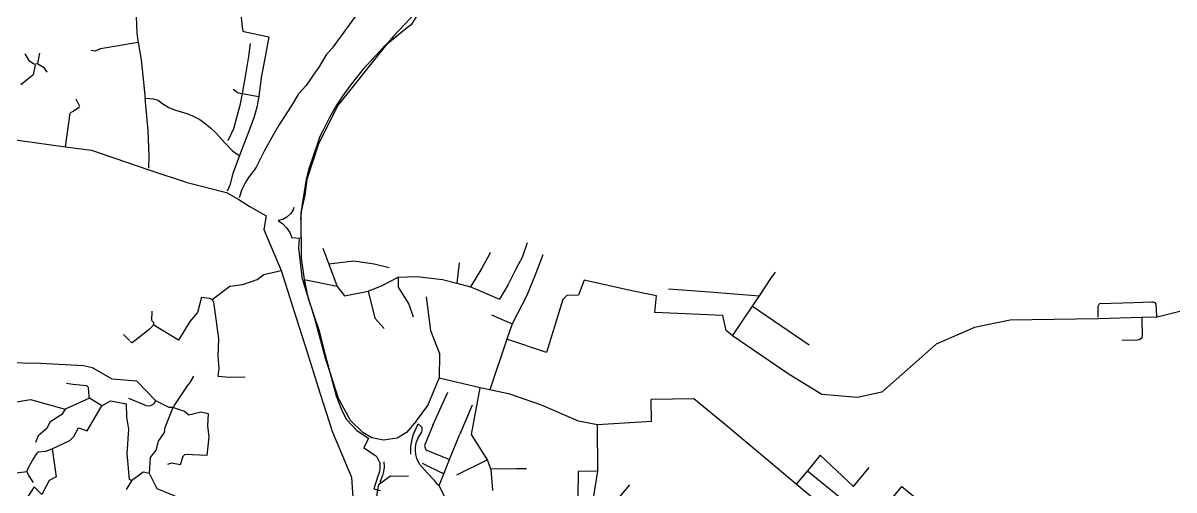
# Model space of a CAD drawing. Header units: metres. Extents: x 432891 to 477890, y 2556094 to 2581523.
# Drawn here: x 449231 to 452058, y 2570056 to 2571202 of the extents above; entities that cross this region are included whole.
import ezdxf

# ---------------------------------------------------------------- set-up
doc = ezdxf.new("R2010")
doc.units = ezdxf.units.M
for name, color, linetype in [('W10_MAIN_PIPE', 1, 'Continuous'), ('W10_PIPE_DN200', 8, 'Continuous'), ('W10_PIPE_DN500_800', 30, 'Continuous'), ('W10_PIPE_DN900_1200', 1, 'Continuous')]:
    doc.layers.add(name, color=color, linetype=linetype)

msp = doc.modelspace()

# ---------------------------------------------------------------- linework, layer by layer
at = {"layer": 'W10_MAIN_PIPE'}
for points in [[(450318.2, 2571328.8), (450315.9, 2571328), (450294.2, 2571320), (450263.8, 2571294.6), (450250, 2571281.4), (450235.9, 2571267.9), (450208.4, 2571236.6), (450184.6, 2571197.7), (450171.7, 2571187.9)], [(450171.7, 2571187.9), (450117.6, 2571144.3), (450065.8, 2571088), (450034.6, 2571049.4), (450015.8, 2571022.7), (450001, 2571000.5), (449983.5, 2570970.2), (449967.2, 2570937.7), (449960.2, 2570923.9), (449953.4, 2570904.5), (449932.7, 2570844.6), (449926.1, 2570819.4)], [(449926.1, 2570819.4), (449916.2, 2570751.6), (449913.4, 2570729.2), (449914.1, 2570625.2), (449921.2, 2570573.4), (449930.8, 2570528.2), (449957.8, 2570448.8), (449973.5, 2570387.5), (450000.5, 2570286.7), (450012, 2570257.7), (450016.2, 2570246.1), (450025.6, 2570228.8), (450051.2, 2570201.6), (450079.7, 2570183.5)], [(450079.7, 2570183.5), (450068.3, 2570159.2)], [(450068.3, 2570159.2), (450097.1, 2570140.2), (450099.7, 2570137.1), (450101.8, 2570134.1), (450103.7, 2570131), (450105.3, 2570127.8), (450106.8, 2570124.5), (450107.3, 2570123), (450107.5, 2570121.1), (450107.8, 2570116.6), (450107.8, 2570112.1), (450107.5, 2570107.6), (450106.8, 2570103.1), (450105.8, 2570098.7), (450104.5, 2570094.3), (450102.8, 2570089.9), (450092.7, 2570058.9), (450108.2, 2570054.5)]]:
    msp.add_lwpolyline(points, dxfattribs=at)
at = {"layer": 'W10_PIPE_DN200'}
for points in [[(450221.7, 2571490.8), (450165.9, 2571425.1), (450160, 2571417.1), (450143.8, 2571391.3), (450131.1, 2571368.4), (450123, 2571351.4), (450099.9, 2571302.3), (450080.3, 2571264.8), (449990.3, 2571140.4), (449975.7, 2571124.6), (449956.9, 2571092.8), (449951.1, 2571085.3), (449926.6, 2571049.2), (449907.8, 2571028.4), (449889.6, 2570998.1)], [(450253.3, 2571284.6), (450250, 2571281.4), (450235.9, 2571267.9), (450208.4, 2571236.6), (450184.6, 2571197.7), (450171.7, 2571187.9)], [(449509.2, 2571251.1), (449508.7, 2571217.8), (449510.9, 2571178), (449513.2, 2571158.9), (449513.8, 2571155)], [(449765.1, 2571231.4), (449769.7, 2571192), (449771.3, 2571183.7), (449773.1, 2571181.8), (449834.5, 2571168.8)], [(450171.7, 2571187.9), (450124, 2571149.5)], [(449513.8, 2571155), (449421.6, 2571139.4)], [(449513.8, 2571155), (449521.1, 2571112.2), (449531.3, 2571017.8)], [(449789, 2571152.2), (449785, 2571120), (449778.6, 2571080.6), (449768.9, 2571029.3)], [(449834.5, 2571168.8), (449822.9, 2571102), (449816.3, 2571068.5), (449810.1, 2571022)], [(449235.6, 2571127.2), (449245.6, 2571110.2), (449259.6, 2571101.2)], [(449271.6, 2571128.2), (449266.6, 2571103.2)], [(449420.6, 2571139.2), (449408.6, 2571133.2), (449398.6, 2571135.2)], [(449260.6, 2571100.2), (449255.6, 2571075.2)], [(449265.6, 2571102.2), (449261.6, 2571101.2)], [(449267.6, 2571102.2), (449281.6, 2571094.2), (449289.6, 2571082.2)], [(449254.8, 2571074.6), (449225.3, 2571050.3)], [(449747.6, 2571040.4), (449756.8, 2571032.6), (449759.6, 2571031.1), (449768.9, 2571029.3)], [(449360.6, 2571016.2), (449369.6, 2570998.2)], [(449531.3, 2571017.8), (449551.7, 2571016.7), (449562.7, 2571012.9)], [(449540.1, 2570845.9), (449541.2, 2570875.7), (449538.6, 2570938.2), (449531.3, 2571017.8)], [(449562.7, 2571012.9), (449571.9, 2571005.6), (449589.1, 2570995.4), (449602.9, 2570989.3), (449636.1, 2570979.3), (449647.3, 2570974.7), (449665.7, 2570965.2), (449678.8, 2570955.6), (449691.3, 2570945.3), (449705.7, 2570931.7), (449726.5, 2570908), (449744.5, 2570889.7), (449754.7, 2570881.7), (449762.5, 2570877.5)], [(449768.9, 2571029.3), (449763.2, 2571000), (449748.1, 2570942.9), (449733.8, 2570913)], [(449810.1, 2571022), (449805.4, 2570995.5), (449798.7, 2570971.9), (449787.3, 2570940.8), (449762.5, 2570877.5)], [(449768.9, 2571029.3), (449810.1, 2571022)], [(449335.2, 2570898.8), (449346.5, 2570981.3)], [(449369.6, 2570996.2), (449354.6, 2570985.2), (449346.6, 2570982.2)], [(449889.6, 2570998.1), (449859.6, 2570951.6), (449847, 2570930.1), (449823.5, 2570888.1), (449803.7, 2570848.4), (449798.7, 2570840.8), (449784.5, 2570823.3), (449779.3, 2570814.3), (449768.8, 2570793.7), (449762.2, 2570773.4)], [(449762.5, 2570877.5), (449746.5, 2570833.2), (449739.1, 2570804.7), (449732.4, 2570789.7)], [(449926.1, 2570819.4), (449916.2, 2570751.6), (449913.4, 2570729.2), (449913.5, 2570719)], [(452803.2, 2570742.8), (452665.9, 2570784.8), (452394.2, 2570717), (452246.8, 2570718), (452085.3, 2570497.1), (452016.4, 2570480)], [(449896.5, 2570749.3), (449894.3, 2570743.9), (449887.9, 2570734), (449879.3, 2570726), (449869.1, 2570720.4), (449857.7, 2570717.4)], [(449857.7, 2570717.4), (449868.9, 2570709.3), (449878.4, 2570699.3), (449886.1, 2570687.8), (449891.6, 2570675.1)], [(449910.1, 2570673.7), (449891.6, 2570675.1)], [(449917.7, 2570573.1), (449908.3, 2570649.3), (449910.1, 2570673.7)], [(449967.5, 2570649.8), (449982.3, 2570610.2)], [(450378.8, 2570639.1), (450376.6, 2570634.9)], [(450469.2, 2570663.1), (450456.9, 2570626.7), (450442.9, 2570601.3)], [(450130.4, 2570601.3), (450093.5, 2570610), (450043.2, 2570617.4), (449982.3, 2570610.2)], [(449982.3, 2570610.2), (450002.8, 2570555.2)], [(450302, 2570613.6), (450296.8, 2570563.7)], [(450376.6, 2570634.9), (450358.1, 2570600.4)], [(450507.6, 2570633.1), (450488.3, 2570581.9)], [(449695.6, 2570523.7), (449738.9, 2570556), (449770.6, 2570560.3), (449806, 2570573.1), (449822.8, 2570584.8), (449865.3, 2570594.6)], [(450358.1, 2570600.4), (450330.4, 2570555.1)], [(450442.9, 2570601.3), (450422.4, 2570560.5)], [(450488.3, 2570581.9), (450468.1, 2570532.1)], [(451068.2, 2570574.8), (451079.1, 2570590.9)], [(449917.7, 2570573.1), (449929.3, 2570535.3)], [(450002.8, 2570555.2), (449921.4, 2570572.3)], [(450002.8, 2570555.2), (450020.6, 2570532.3)], [(450079.1, 2570543.7), (450113.2, 2570558.3), (450152.1, 2570578.1)], [(450152.1, 2570578.1), (450198.3, 2570580.1)], [(450152.1, 2570578.1), (450152.2, 2570554.1), (450178.3, 2570512.2), (450189.7, 2570481.4)], [(450198.3, 2570580.1), (450261.2, 2570572.9)], [(450261.2, 2570572.9), (450296.8, 2570563.7)], [(450296.8, 2570563.7), (450330.4, 2570555.1)], [(450330.4, 2570555.1), (450338.1, 2570551.7)], [(450422.4, 2570560.5), (450401, 2570524.2)], [(450783.3, 2570491.6), (450786.9, 2570532.3), (450726.8, 2570545), (450609.7, 2570571), (450595.8, 2570533.9), (450567, 2570533.2), (450556.6, 2570523.6), (450517, 2570393.6), (450419.7, 2570426.6)], [(451039.9, 2570532.9), (451068.2, 2570574.8)], [(449669.5, 2570529.1), (449659.8, 2570491.3), (449640.6, 2570469.6), (449613.2, 2570424)], [(449669.5, 2570529.1), (449689.3, 2570527.2), (449695.6, 2570523.7)], [(450020.6, 2570532.3), (450079.1, 2570543.7)], [(450079.1, 2570543.7), (450095.1, 2570477.9), (450117.9, 2570452.7)], [(450221.4, 2570529.8), (450231.9, 2570447.1), (450254, 2570391.4), (450252.8, 2570330.6)], [(450338.1, 2570551.7), (450401, 2570524.2)], [(450468.1, 2570532.1), (450432.5, 2570464)], [(450816.1, 2570549.6), (450916.8, 2570542.1), (451039.9, 2570532.9)], [(451022.5, 2570507), (451039.9, 2570532.9)], [(449695.6, 2570523.7), (449698.9, 2570517.8), (449711.3, 2570427.4), (449709.2, 2570383.9), (449711.7, 2570354.6), (449709.2, 2570335.3)], [(450973.6, 2570434.7), (451022.5, 2570507)], [(451022.5, 2570507), (451162.4, 2570412.5)], [(451871.9, 2570480.1), (451872, 2570507.4), (451874.1, 2570512.4), (451876.3, 2570513.6), (451959.9, 2570516.6), (452003.1, 2570517.7), (452006.8, 2570517.6), (452011.3, 2570516.1), (452013.9, 2570512.2), (452015.4, 2570483.9)], [(449547.3, 2570472.1), (449548.3, 2570495.1)], [(449547.3, 2570471.1), (449551.3, 2570467.1), (449551.3, 2570461.1)], [(450381.6, 2570486), (450432.5, 2570464)], [(450973.6, 2570434.7), (450958.1, 2570447.5), (450949.7, 2570484.6), (450783.3, 2570491.6)], [(451979, 2570479.1), (451871.8, 2570476.1), (451763.8, 2570474.5), (451655.7, 2570472.9), (451568.2, 2570455), (451474.1, 2570414.2), (451340.3, 2570296.2), (451280.8, 2570283.2), (451192.9, 2570290), (451113.1, 2570339.5)], [(451979.1, 2570475.1), (451980, 2570435.5), (451978.7, 2570430.4), (451976.5, 2570427.1), (451972.4, 2570424.6), (451967.4, 2570423.5), (451930.5, 2570423.2)], [(452016.4, 2570480), (452015.7, 2570479.9), (451979, 2570479.1), (451979, 2570479.1)], [(451979, 2570479.1), (451979.1, 2570475.1)], [(452016.4, 2570480), (452015.4, 2570483.9)], [(449499.1, 2570417.7), (449544.5, 2570453.5)], [(449551.3, 2570461.1), (449545.3, 2570454.1)], [(449613.2, 2570424), (449552.2, 2570460.6)], [(450432.5, 2570464), (450419.7, 2570426.6)], [(449492.6, 2570422.8), (449477.5, 2570437.9)], [(449494.3, 2570421.1), (449498.3, 2570417.1)], [(450419.7, 2570426.6), (450377.7, 2570301.7)], [(451113.1, 2570339.5), (450973.6, 2570434.6)], [(449510.9, 2570323.4), (449449.8, 2570327.6), (449401.9, 2570356.1), (449379.4, 2570360.5), (449273.6, 2570366.2), (449187.7, 2570368.1), (449073.7, 2570367.3)], [(449602.2, 2570262.6), (449635.2, 2570311.3), (449641.9, 2570320), (449650.6, 2570335.3)], [(449709.2, 2570335.3), (449737, 2570332.5), (449776.4, 2570333.8)], [(449986.8, 2570337.8), (450004.2, 2570283.9)], [(450225, 2570263.5), (450252.8, 2570330.6)], [(450353.9, 2570306.7), (450252.8, 2570330.6)], [(449393.9, 2570285), (449391.6, 2570307.5), (449389.5, 2570310.4), (449387.7, 2570311.3), (449353.4, 2570314.7), (449337.6, 2570317.7)], [(449510.9, 2570323.4), (449556.4, 2570275.4)], [(450371.7, 2570129.9), (450332.4, 2570191.8), (450353.9, 2570306.7)], [(450377.7, 2570301.7), (450353.9, 2570306.7)], [(450427.1, 2570291), (450377.7, 2570301.7)], [(449210.4, 2570271.6), (449249.6, 2570278), (449334.3, 2570254.6)], [(449394.6, 2570281.1), (449334.3, 2570254.6)], [(449394.6, 2570281.1), (449393.9, 2570285)], [(449425, 2570262.4), (449394.6, 2570281.1)], [(449425, 2570262.4), (449446.3, 2570274.8), (449485.2, 2570267.4)], [(449554.4, 2570271.9), (449552.5, 2570268.4), (449549.1, 2570264.9), (449544.1, 2570262.3), (449538.5, 2570261.7), (449534, 2570262.7), (449490.7, 2570280.3)], [(449556.4, 2570275.4), (449554.4, 2570271.9)], [(449556.4, 2570275.4), (449589.3, 2570259.6), (449599.9, 2570259.1)], [(450197.6, 2570225.8), (450172.8, 2570197.3), (450150.1, 2570183), (450116.7, 2570178.2), (450088, 2570183.8), (450065.8, 2570197.2), (450035.3, 2570226.7), (450004.2, 2570283.9)], [(450238.6, 2570216.8), (450274.2, 2570296.4)], [(450642, 2570216.2), (450595.3, 2570224.5), (450504.6, 2570264.3), (450427.1, 2570291)], [(450956.1, 2570216.2), (450879, 2570279.8), (450773.9, 2570278.2)], [(450774.9, 2570224), (450773.9, 2570278.2)], [(449334.3, 2570254.6), (449326.1, 2570241.6), (449296.9, 2570222.2), (449289.8, 2570206.9), (449268.2, 2570189.1), (449261.9, 2570172.7)], [(449302.3, 2570156.7), (449346.1, 2570177), (449356.2, 2570187), (449367.2, 2570208.5), (449388.8, 2570201.4), (449425, 2570262.4)], [(449497.2, 2570078.7), (449492.7, 2570082), (449486.8, 2570145.5), (449491.1, 2570205.2), (449485.7, 2570234.7), (449485.2, 2570267.4)], [(449541.7, 2570096.6), (449544.3, 2570135.4), (449557.9, 2570154), (449563.8, 2570175.8), (449578.2, 2570196.7), (449579.9, 2570209.1), (449599.9, 2570259.1)], [(449685.4, 2570243.4), (449684.2, 2570213.5), (449687.7, 2570186.5), (449682.5, 2570140.5), (449628.6, 2570143.1), (449623.6, 2570138.4), (449616.8, 2570117.9), (449595.8, 2570121.4), (449586, 2570118.8)], [(449600.9, 2570258.8), (449602.2, 2570262.6)], [(449600.9, 2570258.8), (449627.4, 2570249.2), (449638.2, 2570240.1), (449667.6, 2570247.8), (449685.4, 2570243.4)], [(450197.6, 2570225.8), (450225, 2570263.5)], [(450334.1, 2570264.4), (450304.3, 2570192.7)], [(450183.6, 2570143.6), (450183.8, 2570162.4), (450186.8, 2570181), (450190.4, 2570193.1), (450201.6, 2570218.6)], [(450249.5, 2570068.6), (450241.7, 2570078.9), (450223.6, 2570097.8), (450204.9, 2570119.4), (450198.3, 2570133), (450195.7, 2570142.7), (450194.7, 2570152.6), (450195, 2570159.4), (450197, 2570171.4), (450202.2, 2570185.4), (450210.5, 2570197.8), (450211.8, 2570202.9), (450211.5, 2570207.9), (450210.2, 2570210.5), (450201.6, 2570218.6)], [(450238.6, 2570216.8), (450217.1, 2570165), (450220.6, 2570154.3), (450278.5, 2570130.6)], [(450774.9, 2570224), (450642, 2570216.2)], [(450642.8, 2570102.1), (450642, 2570216.2)], [(451032.9, 2570152.2), (450956.1, 2570216.2)], [(450278.5, 2570130.6), (450304.3, 2570192.7)], [(449302.3, 2570156.7), (449312.8, 2570088.3), (449295.3, 2570079.1), (449277.2, 2570044.4), (449258.1, 2570064), (449231.4, 2570022)], [(449241.2, 2570100.5), (449241.2, 2570103.2), (449244.5, 2570111.1), (449255.5, 2570130.2), (449265.7, 2570145.9)], [(449267.9, 2570149.2), (449265.7, 2570145.9)], [(449267.9, 2570149.2), (449287.3, 2570151), (449302.3, 2570156.7)], [(450264.7, 2570095.8), (450278.5, 2570130.6)], [(450371.7, 2570129.9), (450295.9, 2570092.2)], [(450380.4, 2570107.2), (450371.7, 2570129.9)], [(451068.1, 2570122.6), (451032.9, 2570152.2)], [(451188.9, 2570141.7), (451158.2, 2570103.1)], [(451188.9, 2570141.7), (451271.1, 2570064.6)], [(450117.1, 2570125.4), (450117.8, 2570111.7), (450116.6, 2570101.3), (450114, 2570091.1), (450108, 2570076.5)], [(450211.6, 2570121.4), (450261, 2570097.3)], [(450441.3, 2570108), (450380.4, 2570107.2)], [(450380.4, 2570107.2), (450384.4, 2570054.5)], [(450467.5, 2570108), (450441.3, 2570108)], [(450594.7, 2570101), (450593.5, 2570039.9)], [(450642.8, 2570102.1), (450594.7, 2570101)], [(450630.6, 2570026), (450642.8, 2570102.1)], [(451130.3, 2570070.5), (451068.1, 2570122.6)], [(451158.2, 2570103.1), (451130.3, 2570070.5)], [(451158.2, 2570103.1), (451237.2, 2570038.3), (451315.4, 2569973.7)], [(451271.1, 2570064.6), (451309.6, 2570110.8)], [(449241.2, 2570100.5), (449206.5, 2570096.5)], [(449257.1, 2570074.1), (449244.9, 2570091.4), (449241.2, 2570100.5)], [(449497.2, 2570078.7), (449484.5, 2570056.8)], [(449541.7, 2570096.6), (449526.2, 2570099.6), (449497.2, 2570078.7)], [(449625.4, 2570030), (449600.8, 2570042.5), (449560.9, 2570059), (449541.7, 2570096.6)], [(450105.1, 2570069.5), (450110.3, 2570073.2)], [(450110.3, 2570073.2), (450108, 2570076.5)], [(450110.3, 2570073.2), (450134, 2570090.3), (450177.5, 2570090.2)], [(450253.2, 2570067.1), (450264.7, 2570095.8)], [(450264.7, 2570095.8), (450261, 2570097.3)], [(450102.9, 2570056), (450105.1, 2570069.5)], [(450253.2, 2570067.1), (450249.5, 2570068.6)], [(450300.1, 2569937.4), (450290.4, 2569990.4), (450253.2, 2570067)], [(450663.7, 2569999.2), (450721.1, 2570068.2)], [(451184.1, 2570024.9), (451130.3, 2570070.5)], [(451341.1, 2570005.7), (451389.4, 2570064.2), (451420.6, 2570039)]]:
    msp.add_lwpolyline(points, dxfattribs=at)
at = {"layer": 'W10_PIPE_DN500_800'}
for points in [[(449137.4, 2570928.1), (449147.3, 2570924.6), (449335.2, 2570898.8)], [(449335.2, 2570898.8), (449399.3, 2570890), (449540, 2570841.7), (449634.5, 2570811.2)], [(449634.5, 2570811.2), (449730.8, 2570786), (449760.9, 2570769.5), (449786.2, 2570752.6), (449828.6, 2570728.7), (449822.6, 2570695.2), (449865.3, 2570594.6)], [(449865.3, 2570594.6), (449897, 2570494.5), (449928.6, 2570394.5), (449960.2, 2570294.4), (449990.8, 2570197.7)], [(449990.8, 2570197.7), (450037.9, 2570087.1), (450044.2, 2569987.4)]]:
    msp.add_lwpolyline(points, dxfattribs=at)
at = {"layer": 'W10_PIPE_DN900_1200'}
for points in [[(450139.9, 2571169.3), (450212.1, 2571245.3), (450251.4, 2571286.2)], [(450124, 2571149.5), (450003.2, 2570999.2), (449955.7, 2570903.5), (449928.4, 2570818.5), (449923.2, 2570779.6)], [(450139.9, 2571169.3), (450124, 2571149.5)], [(449923.2, 2570779.6), (449915.4, 2570743.8)], [(449913.5, 2570719), (449915.4, 2570743.8)], [(449913.5, 2570719), (449914.1, 2570625.2), (449921.2, 2570573.4), (449921.4, 2570572.3)], [(449921.4, 2570572.3), (449929.3, 2570535.3)], [(449929.3, 2570535.3), (449937.1, 2570509.5)], [(449937.1, 2570509.5), (449946.9, 2570477.6), (449974.2, 2570377), (449986.8, 2570337.8)], [(449986.8, 2570337.8), (450000.5, 2570286.7), (450012, 2570257.7), (450016.2, 2570246.1), (450025.6, 2570228.8), (450051.2, 2570201.6), (450079.7, 2570183.5)], [(450079.7, 2570183.5), (450068.3, 2570159.2)], [(450068.3, 2570159.2), (450097.1, 2570140.2), (450099.7, 2570137.1), (450101.8, 2570134.1), (450103.7, 2570131), (450105.3, 2570127.8), (450106.8, 2570124.5), (450107.3, 2570123), (450107.5, 2570121.1), (450107.8, 2570116.6), (450107.8, 2570112.1), (450107.5, 2570107.6), (450106.8, 2570103.1), (450105.8, 2570098.7), (450104.5, 2570094.3), (450102.8, 2570089.9), (450092.7, 2570058.9), (450102.9, 2570056)], [(450097.3, 2570022.5), (450102.9, 2570056)]]:
    msp.add_lwpolyline(points, dxfattribs=at)

doc.saveas('drawing.dxf')
